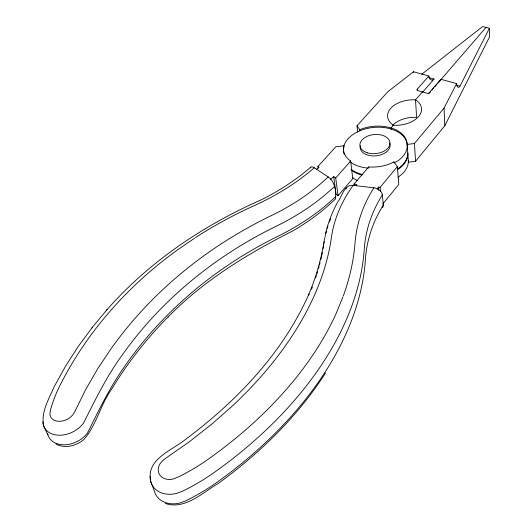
<?xml version="1.0" encoding="UTF-8"?>
<svg xmlns="http://www.w3.org/2000/svg" width="532" height="532" viewBox="0 0 532 532"><rect width="100%" height="100%" fill="white"/><g stroke="black" fill="none" stroke-linecap="round" stroke-linejoin="round"><path stroke-width="0.8" d="M324.633 237.937C321.687 257.661 316.261 276.926 308.414 295.267L309.006 293.95C282.685 353.268 236.454 401.474 184.943 439.864C172.321 450.119 147.138 458.81 150.396 479.551M318.136 168.092L317.897 166.496L335.772 146.792L343.825 145.761C342.083 151.633 345.793 157.831 350.668 161.01L352.776 178.646L338.073 195.63L336.084 194.32L333.704 176.677L330.498 179.317M325.571 233.482C328.091 222.642 332.247 212.221 337.448 202.393C342.063 196.793 343.925 184.444 353.042 185.349L373.797 187.809A8.219 5.785 20.9 0 1 379.589 190.25A8.093 5.699 20.9 0 1 382.328 194.792L383.293 204.853A8.027 5.599 20.7 0 1 382.528 207.666M342.947 296.856L335.818 314.272A357.723 228.408 -22 0 1 207.566 459.655L205.246 461.271A163.404 118.038 -22.2 0 1 179.397 476.473L173.379 478.953A14.018 11.125 -25.2 0 1 160.378 475.761A14.018 11.125 -25.2 0 1 160.165 463.578L162.346 460.945L165.419 458.451L188.96 442.045L211.497 424.39L232.238 406.122A370.225 230.004 -22.4 0 0 331.316 238.057L332.035 233.601A221.359 153.715 3.2 0 1 348.134 192.883L353.042 185.349M346.006 188.9L346.605 187.55M408.323 160.637A31.594 20.482 -5.8 0 1 408.443 162.16L415.585 161.249L444.799 125.725L489.46 37.074L489.407 28.282L482.564 26.6L421.73 74.267M456.842 85.339L459.947 86.197L489.407 28.282M356.992 125.778L359.699 129.708A32.053 20.396 -5.8 0 1 407.16 144.445L414.401 143.52L444.06 108.082L456.622 83.624L440.908 79.301L429.397 92.621A1.855 1.111 -3.9 0 1 426.89 93.18L417.979 90.653A1.842 1.104 -4.2 0 1 417.254 89.19L428.858 75.983L413.544 71.767L387.715 91.837L356.992 125.778L357.704 132.142M377.155 189.266L378.345 187.124L380.081 187.337L397.344 166.656L393.973 161.854C386.378 166.09 377.374 167.553 368.749 166.928L353.946 184.132L354.139 185.741M383.293 204.853L379.309 211.916A228.886 159.74 5.6 0 0 365.431 259.284A361.727 234.865 -22.4 0 1 218.133 481.48A170.652 125.067 -22.7 0 1 185.728 500.858L180.109 502.946A24.193 19.438 -26 0 1 154.273 490.723L150.623 481.147M382.328 194.792L378.305 201.847A231.028 159.746 5.3 0 0 364.254 249.189A365.032 234.712 -22.2 0 1 215.161 471.811A172.308 125.18 -22.4 0 1 182.37 491.282L176.691 493.377A24.445 19.491 -25.5 0 1 150.224 476.233M356.114 185.748L356.846 184.484L353.946 184.132M373.797 187.809L370.039 194.26A241.701 166.317 5.2 0 0 355.442 238.602L354.997 243.171A358.395 228.78 -22 0 1 343.326 295.932M325.511 373.038C297.541 416.543 259.942 453.158 218.24 483.462C202.572 492.659 184.684 510.168 165.312 503.458M92.535 327.087L78.177 346.538L65.609 366.109L54.217 386.644C49.05 398.534 41.443 411.116 43.331 424.43M382.847 203.882L398.801 184.431L397.344 166.656M106.486 310.316L107.145 309.524C149.406 261.458 203.59 225.242 261.897 199.52C279.426 190.709 295.992 179.929 310.868 167.115A7.98 3.551 56.3 0 1 314.306 167.793L328.264 176.957C335.067 181.758 336.184 191.367 335.526 198.921C322.705 211.211 308.394 221.911 293.012 230.788C247.706 253.678 203.809 280.411 168.065 316.946L168.724 316.274C147.005 338.139 127.853 362.485 111.86 388.832C100.555 404.313 96.618 424.722 84.229 439.153C76.788 445.869 65.084 449.001 55.907 444.014M91.837 327.938L107.145 309.524M428.852 93.605L430.468 91.737M432.084 89.861L433.7 87.993M434.777 86.743L436.932 84.242M438.009 82.999L485.982 27.438M422.661 92.129L434.046 79.049A12.728 5.094 -74.3 0 1 428.952 76.581L428.858 75.983M422.428 91.916L415.512 99.85A23.9 14.643 -5 0 1 418.498 116.661A23.9 14.643 -5 0 1 393.381 125.253L391.053 127.926L391.186 129.462M338.073 195.63L335.712 177.974L350.668 161.01M335.845 196.481L329.268 202.459A188.069 114.32 -13 0 1 278.103 236.188A452.207 397.105 11.4 0 0 124.521 366.588C109.791 387.316 98.859 410.278 87.547 432.915A23.235 16.951 -26.9 0 1 65.742 444.752A23.235 16.951 -26.9 0 1 48.226 435.648L43.71 426.059M334.495 186.506L327.858 192.484A189.532 113.961 -12.9 0 1 276.214 226.233A457.414 399.273 10.6 0 0 120.957 356.812C106.034 377.567 94.915 400.583 83.418 423.273A23.468 16.971 -26.6 0 1 58.666 435.209A23.468 16.971 -26.6 0 1 42.912 421.856M328.264 176.957L320.876 183.527A182.848 109.146 -12.9 0 1 276.208 213.172L270.901 215.812A472.616 411.708 10.5 0 0 111.082 348.679L97.689 368.762L85.499 389.903L74.899 411.455L73.117 414.421L70.882 416.849A13.453 9.682 -26.3 0 1 57.403 421.171A13.453 9.682 -26.3 0 1 49.875 413.763L50.739 408.942A169.369 132.142 -19.8 0 1 59.265 386.857L60.289 384.796A435.103 375.652 2.4 0 1 177.236 250.073L194.532 238.243M314.299 167.793L307.868 173.113A192.77 112.571 -13.1 0 1 258.951 203.463L253.525 205.984A436.16 376.749 2.5 0 0 195.45 237.611M316.547 169.276L319.06 167.241L317.897 166.496M397.304 168.963L398.608 168.238A31.834 20.435 -5.8 0 0 407.778 152.997M368.091 168.019L366.541 167.972A32.02 20.402 -5.8 0 1 350.109 161.841M428.745 77.586L434.046 79.049M333.704 176.677L335.712 177.974M351.772 170.26L353.142 171.39A31.814 20.442 -5.8 0 0 361.9 175.068M352.649 177.562L354.006 178.699A31.621 20.475 -5.8 0 0 357.451 180.528M413.544 71.767L413.663 72.372M343.825 145.761L344.011 147.298M359.699 129.708L359.818 130.819M368.749 166.928L368.869 168.046M456.622 83.624L456.682 84.216A12.974 3.245 -80.7 0 0 459.947 86.171M378.345 187.124L378.664 190.363M380.081 187.337L380.473 191.38M393.973 161.854L394.066 162.978L398.002 160.79A32.02 20.402 -5.8 0 0 383.971 127.547A32.02 20.402 -5.8 0 0 344.251 154.346M407.16 144.445L408.443 162.16M414.401 143.52L415.585 161.249M417.254 89.19L417.354 90.739M444.06 108.082L444.799 125.725M393.381 125.253A24.08 14.823 -4.4 0 1 390.648 108.422A24.08 14.823 -4.4 0 1 415.512 99.85L416.629 117.373A23.747 14.903 -4.3 0 0 392.696 125.266M362.578 174.529A31.834 20.435 -5.8 0 1 351 169.243M323.935 243.217A229.305 160.265 3.3 0 1 324.181 241.721M325.025 237.252A229.305 160.265 3.3 0 1 325.351 235.769M325.518 235.024A229.305 160.265 3.3 0 1 326.435 231.347M327.253 228.421A229.305 160.265 3.3 0 1 327.918 226.246M329.375 221.924A229.305 160.265 3.3 0 1 330.718 218.366M323.709 244.74A359.167 224.251 -22.5 0 1 323.077 248.597M322.359 252.487A359.167 224.251 -22.5 0 1 320.836 259.556M320.084 262.648A359.167 224.251 -22.5 0 1 319.499 264.929M319.094 266.452A359.167 224.251 -22.5 0 1 318.455 268.74M317.557 271.812A359.167 224.251 -22.5 0 1 316.846 274.12M316.36 275.662A359.167 224.251 -22.5 0 1 315.596 277.983M312.384 286.967A359.167 224.251 -22.5 0 1 311.513 289.222M407.831 153.735A31.814 20.442 -5.8 0 1 397.457 169.801M408.363 161.07A31.621 20.475 -5.8 0 1 398.056 177.149M48 434.99A23.235 16.951 -26.9 0 1 47.654 433.607M310.229 167.806A7.86 3.498 56.3 0 1 310.868 167.115M389.623 142.928A15.049 9.569 -5.8 0 1 375.998 155.843A15.049 9.569 -5.8 0 1 360.31 145.781M367.432 152.844A15.076 9.569 -5.8 0 0 389.949 143.141A15.076 9.569 -5.8 0 0 367.393 136.225A15.076 9.569 -5.8 0 0 367.432 152.844"/></g></svg>
